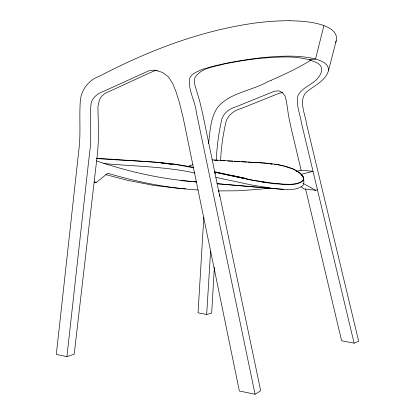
<?xml version="1.0" encoding="UTF-8"?>
<svg xmlns="http://www.w3.org/2000/svg" width="415" height="415" viewBox="0 0 415 415"><rect width="100%" height="100%" fill="white"/><g stroke="black" fill="none" stroke-linecap="round" stroke-linejoin="round"><path stroke-width="0.62" d="M298.006 171.971C303.209 174.165 305.092 180.058 303.183 185.209C295.423 192.015 283.652 188.882 274.274 188.664L217.553 183.762M214.363 267.265L211.676 313.112L206.675 314.456L198.059 312.832L203.827 217.071M218.783 191.714L218.861 190.423M220.598 160.714C221.138 147.429 223.073 134.247 226.128 121.31C228.4 114.504 234.714 110.24 241.385 108.419L279.622 93.11L282.708 92.669M206.675 314.456L210.607 251.091M216.225 160.605C216.9 146.573 218.695 132.618 221.875 118.929C224.116 112.429 229.967 108.408 236.368 106.665L274.559 91.186L278.885 90.859L282.371 92.472L284.939 95.798L286.381 100.954L288.627 116.184L291.091 127.939L301.119 170.181L313.019 171.322L301.295 174.3M208.512 143.772C210.161 131.363 210.296 117.813 217.751 107.189C230.06 92.535 251.589 90.932 267.473 81.843L271.14 80.297M219.789 196.43L202.676 113.777L199.605 100.788L194.49 83.7L194.801 77.906C200.855 67.733 214.28 66.758 224.64 63.894C236.431 61.555 248.295 59.563 260.257 58.292C279.29 57.083 300.071 54.417 317.765 63.21C326.501 68.584 318.87 78.808 312.723 82.694C307.437 86.585 300.818 89.536 297.877 95.766C295.89 105.234 300.31 114.763 301.726 124.095L354.12 343.143L358.685 341.275L306.633 124.344C305.264 113.528 296.922 97.992 308.765 90.278C316.033 84.733 325.759 80.157 328.467 70.7L336.181 40.852M289.649 20.714A105.975 30.477 -12.3 0 0 252.922 23.333C198.977 31.198 147.47 51.097 99.356 76.272C89.121 79.722 81.988 88.919 80.443 99.507C78.99 116.273 81.029 133.158 78.86 149.914L56.316 354.42L66.914 356.62L89.676 151.937C92.286 135.581 88.955 118.918 91.227 102.655C93.157 96.845 98.158 93.157 103.786 91.284L149.125 70.659L154.805 70.109L162.395 72.397L168.189 76.661L172.614 83.233L176.131 92.089L179.56 103.102L183.155 117.684L239.362 391.003L255.08 394.25L260.687 390.79L219.846 195.797M214.986 172.241C234.776 176.463 254.499 181.225 274.59 183.814C283.829 183.798 295.184 186.875 303.09 180.831L303.681 178.528L302.628 175.955L300.024 173.278M289.587 20.75C301.16 20.968 312.926 21.725 323.933 25.574L315.525 59.055L309.201 59.687M303.09 180.831L303.681 178.528M94.278 182.304L96.192 182.543L107.739 173.247C137.189 181.952 167.489 188.171 198.183 189.977M311.209 59.952C298.494 67.894 284.877 74.264 271.166 80.282M303.443 179.954L300.408 182.278L296.393 183.591L290.931 184.333L283.263 184.167L274.232 183.357L252.273 180.172L214.871 172.116M188.343 166.519L192.949 164.532M301.285 186.916L303.785 188.877L315.768 190.329L317.418 189.722M187.798 166.643L190.143 165.829M66.914 356.62L74.197 354.234L97.618 152.165L98.646 136.743L97.904 106.837L99.496 99.626L101.851 96.015L104.928 93.453L148.752 73.294L155.568 70.425L157.373 70.363M296.912 171.281L301.119 170.181M269.314 187.959L259.847 189.24L237.582 190.786L218.181 190.926M180.468 188.55L153.815 185.386L127.255 180.276L105.685 174.596M181.749 188.618L185.588 188.825M214.15 160.169L218.01 160.392M220.583 160.538L225.091 160.797M227.664 160.947L232.815 161.243M234.102 161.316L239.896 161.653M241.182 161.726L246.972 162.058M248.258 162.135C263.053 163.007 278.304 163.095 292.285 168.63C296.44 170.664 301.02 172.842 303.251 177.127L301.264 174.207M212.013 159.848L265.636 163.137L269.33 163.676M192.145 181.5C159.588 178.787 127.498 171.447 96.602 160.927M193.416 181.578L196.585 181.775M96.436 158.483C128.79 161.228 161.601 160.688 193.509 167.406M96.809 158.219L159.35 162.493L172.702 164.392L161.528 163.116L159.35 162.493M103.792 163.567C134.232 166.306 165.046 166.519 195.024 173.024M194.428 181.754L196.368 181.92M217.019 183.7L283.492 189.437M180.816 180.587L196.285 181.926M270.689 164.003L271.887 164.148M274.274 188.664L251.36 184.95L215.847 177.355M270.559 163.852L272.406 164.122M274.248 164.392L275.477 164.568M290.91 168.386L292.285 168.63L297.539 171.405M172.583 163.899L193.696 167.821M354.12 343.143L341.618 340.772L305.575 188.944M214.493 171.685L246.987 178.73L232.545 175.654M260.324 181.49L264.075 182.304M275.933 164.262L284.099 166.15M94.169 181.869L96.192 182.543M284.726 166.296L290.35 168.2M323.933 25.574C329.308 27.686 335.59 30.943 336.544 37.262A105.566 30.534 -12.2 0 1 335.662 42.429M302.898 183.269L315.768 190.329M296.025 170.695L297.508 171.654M219.291 194.645L219.623 195.833M255.08 394.25L196.451 112.797C195.346 101.156 187.948 90.351 189.608 78.565C191.408 73.45 197.104 71.795 201.534 69.689C221.138 63.355 241.608 60.165 262.01 57.659C279.772 56.056 298.032 54.718 315.525 59.055C321.034 60.647 329.183 63.609 328.467 70.7M215.037 172.718L215.058 173.89"/></g></svg>
